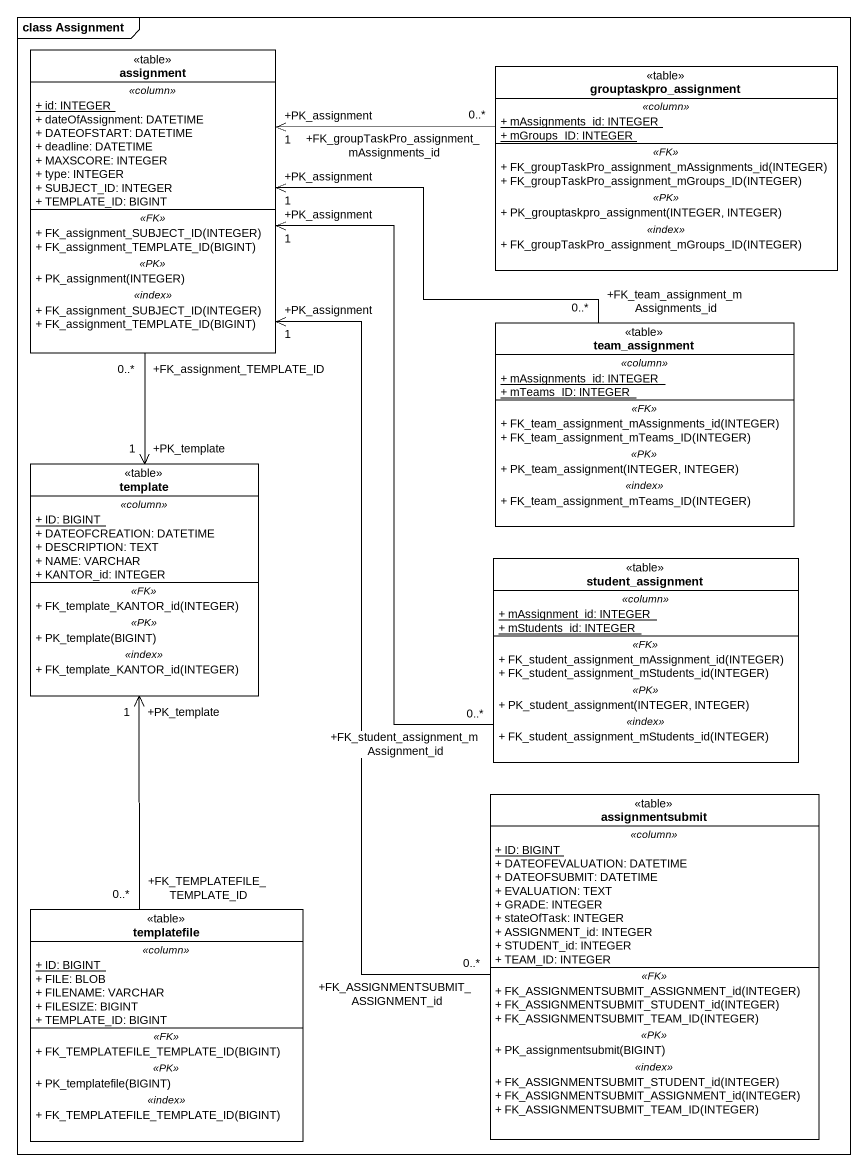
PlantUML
@startuml
mainframe class Assignment
hide circle
hide empty members
skinparam classAttributeIconSize 0
class assignment <<table>> {
  .. <<column>> ..
  {static} + id: INTEGER
  + dateOfAssignment: DATETIME
  + DATEOFSTART: DATETIME
  + deadline: DATETIME
  + MAXSCORE: INTEGER
  + type: INTEGER
  + SUBJECT_ID: INTEGER
  + TEMPLATE_ID: BIGINT
  .. <<FK>> ..
  + FK_assignment_SUBJECT_ID(INTEGER)
  + FK_assignment_TEMPLATE_ID(BIGINT)
  .. <<PK>> ..
  + PK_assignment(INTEGER)
  .. <<index>> ..
  + FK_assignment_SUBJECT_ID(INTEGER)
  + FK_assignment_TEMPLATE_ID(BIGINT)
}
class grouptaskpro_assignment <<table>> {
  .. <<column>> ..
  {static} + mAssignments_id: INTEGER
  {static} + mGroups_ID: INTEGER
  .. <<FK>> ..
  + FK_groupTaskPro_assignment_mAssignments_id(INTEGER)
  + FK_groupTaskPro_assignment_mGroups_ID(INTEGER)
  .. <<PK>> ..
  + PK_grouptaskpro_assignment(INTEGER, INTEGER)
  .. <<index>> ..
  + FK_groupTaskPro_assignment_mGroups_ID(INTEGER)
}
class team_assignment <<table>> {
  .. <<column>> ..
  {static} + mAssignments_id: INTEGER
  {static} + mTeams_ID: INTEGER
  .. <<FK>> ..
  + FK_team_assignment_mAssignments_id(INTEGER)
  + FK_team_assignment_mTeams_ID(INTEGER)
  .. <<PK>> ..
  + PK_team_assignment(INTEGER, INTEGER)
  .. <<index>> ..
  + FK_team_assignment_mTeams_ID(INTEGER)
}
class template <<table>> {
  .. <<column>> ..
  {static} + ID: BIGINT
  + DATEOFCREATION: DATETIME
  + DESCRIPTION: TEXT
  + NAME: VARCHAR
  + KANTOR_id: INTEGER
  .. <<FK>> ..
  + FK_template_KANTOR_id(INTEGER)
  .. <<PK>> ..
  + PK_template(BIGINT)
  .. <<index>> ..
  + FK_template_KANTOR_id(INTEGER)
}
class student_assignment <<table>> {
  .. <<column>> ..
  {static} + mAssignment_id: INTEGER
  {static} + mStudents_id: INTEGER
  .. <<FK>> ..
  + FK_student_assignment_mAssignment_id(INTEGER)
  + FK_student_assignment_mStudents_id(INTEGER)
  .. <<PK>> ..
  + PK_student_assignment(INTEGER, INTEGER)
  .. <<index>> ..
  + FK_student_assignment_mStudents_id(INTEGER)
}
class assignmentsubmit <<table>> {
  .. <<column>> ..
  {static} + ID: BIGINT
  + DATEOFEVALUATION: DATETIME
  + DATEOFSUBMIT: DATETIME
  + EVALUATION: TEXT
  + GRADE: INTEGER
  + stateOfTask: INTEGER
  + ASSIGNMENT_id: INTEGER
  + STUDENT_id: INTEGER
  + TEAM_ID: INTEGER
  .. <<FK>> ..
  + FK_ASSIGNMENTSUBMIT_ASSIGNMENT_id(INTEGER)
  + FK_ASSIGNMENTSUBMIT_STUDENT_id(INTEGER)
  + FK_ASSIGNMENTSUBMIT_TEAM_ID(INTEGER)
  .. <<PK>> ..
  + PK_assignmentsubmit(BIGINT)
  .. <<index>> ..
  + FK_ASSIGNMENTSUBMIT_STUDENT_id(INTEGER)
  + FK_ASSIGNMENTSUBMIT_ASSIGNMENT_id(INTEGER)
  + FK_ASSIGNMENTSUBMIT_TEAM_ID(INTEGER)
}
class templatefile <<table>> {
  .. <<column>> ..
  {static} + ID: BIGINT
  + FILE: BLOB
  + FILENAME: VARCHAR
  + FILESIZE: BIGINT
  + TEMPLATE_ID: BIGINT
  .. <<FK>> ..
  + FK_TEMPLATEFILE_TEMPLATE_ID(BIGINT)
  .. <<PK>> ..
  + PK_templatefile(BIGINT)
  .. <<index>> ..
  + FK_TEMPLATEFILE_TEMPLATE_ID(BIGINT)
}
assignment "+FK_assignment_TEMPLATE_ID\n0..*" --> "+PK_template\n1" template
grouptaskpro_assignment "+FK_groupTaskPro_assignment_mAssignments_id\n0..*" -left-> "+PK_assignment\n1" assignment
team_assignment "+FK_team_assignment_mAssignments_id\n0..*" -left-> "+PK_assignment\n1" assignment
student_assignment "+FK_student_assignment_mAssignment_id\n0..*" -up-> "+PK_assignment\n1" assignment
assignmentsubmit "+FK_ASSIGNMENTSUBMIT_ASSIGNMENT_id\n0..*" -up-> "+PK_assignment\n1" assignment
templatefile "+FK_TEMPLATEFILE_TEMPLATE_ID\n0..*" -up-> "+PK_template\n1" template
@enduml
